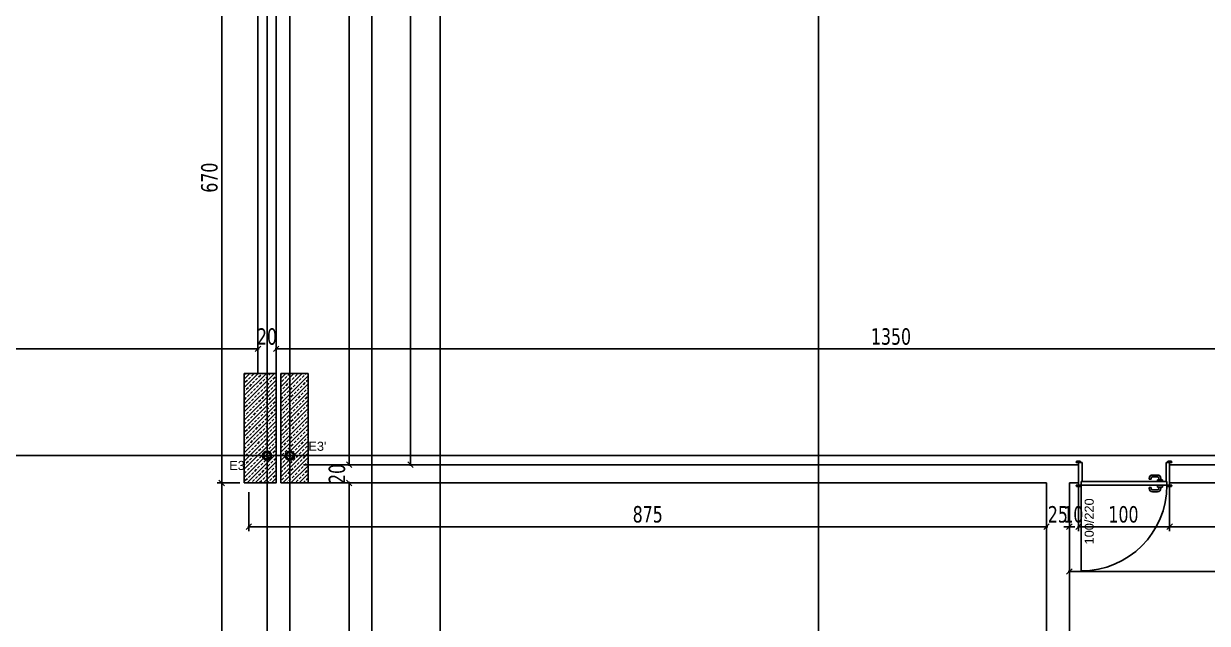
# Model space of a CAD drawing. Header units: millimetres. Extents: x 43168.9 to 43194.6, y -25545.1 to -25543.4.
# Drawn here: x 43169.3155 to 43169.5751, y -25544.3807 to -25544.2491 of the extents above; entities that cross this region are included whole.
import ezdxf
from ezdxf.enums import TextEntityAlignment as Align

# ---------------------------------------------------------------- set-up
doc = ezdxf.new("R2010")
doc.units = ezdxf.units.MM
doc.header["$LTSCALE"] = 200
doc.linetypes.add('DASHDOT', pattern=[1, 0.5, -0.25, 0, -0.25])
doc.linetypes.add('DASHDOT2', pattern=[0.5, 0.25, -0.125, 0, -0.125])
for name, color, linetype in [('aks_sgh', 5, 'DASHDOT2'), ('dograma_sgh', 43, 'Continuous'), ('duv_sgh', 4, 'Continuous'), ('kesitcizgisi_sgh', 22, 'Continuous'), ('kolon-b.a_sgh', 6, 'Continuous'), ('olcuic_sgh', 183, 'Continuous'), ('poz_sgh', 12, 'Continuous'), ('tarama-betonarme_sgh', 223, 'Continuous')]:
    doc.layers.add(name, color=color, linetype=linetype)
doc.styles.add('1-200', font='arial.ttf', dxfattribs={"height": 60})
doc.styles.add('dim', font='VERDANA.TTF', dxfattribs={"width": 0.7})
doc.styles.add('text2', font='arial.ttf')

msp = doc.modelspace()

# ---------------------------------------------------------------- hatches: boundary and pattern name
h = msp.add_hatch(color=256)
edge = h.paths.add_edge_path()
edge.add_arc((43169.36888, -25544.34392), 0.001, 0, 360)
edge = h.paths.add_edge_path(flags=16)
edge.add_arc((43169.36888, -25544.34392), 0.00075, 0, 360)
h = msp.add_hatch(color=256)
edge = h.paths.add_edge_path()
edge.add_arc((43169.36888, -25544.34392), 0.001, 0, 360)
edge = h.paths.add_edge_path(flags=16)
edge.add_arc((43169.36888, -25544.34392), 0.00075, 0, 360)
h = msp.add_hatch(color=256)
edge = h.paths.add_edge_path()
edge.add_arc((43169.37388, -25544.34392), 0.001, 0, 360)
edge = h.paths.add_edge_path(flags=16)
edge.add_arc((43169.37388, -25544.34392), 0.00075, 0, 360)
h = msp.add_hatch(color=256)
edge = h.paths.add_edge_path()
edge.add_arc((43169.37388, -25544.34392), 0.001, 0, 360)
edge = h.paths.add_edge_path(flags=16)
edge.add_arc((43169.37388, -25544.34392), 0.00075, 0, 360)

# ---------------------------------------------------------------- linework, layer by layer
at = {"color": 0, "linetype": 'ByBlock', "lineweight": -2}
for p, q in [((43169.36628, -25544.32109), (43169.36748, -25544.31989)), ((43169.36628, -25544.32109), (43169.36748, -25544.31989)), ((43169.37148, -25544.31989), (43169.37028, -25544.32109)), ((43169.37148, -25544.31989), (43169.37028, -25544.32109)), ((43169.36908, -25544.34372), (43169.36868, -25544.34372)), ((43169.36868, -25544.34372), (43169.36868, -25544.34412)), ((43169.36908, -25544.34372), (43169.36868, -25544.34372)), ((43169.36868, -25544.34372), (43169.36868, -25544.34412)), ((43169.36868, -25544.34412), (43169.36908, -25544.34412)), ((43169.36868, -25544.34412), (43169.36908, -25544.34412)), ((43169.36895, -25544.34385), (43169.36881, -25544.34399)), ((43169.36895, -25544.34399), (43169.36881, -25544.34385)), ((43169.36895, -25544.34385), (43169.36881, -25544.34399)), ((43169.36895, -25544.34399), (43169.36881, -25544.34385)), ((43169.36908, -25544.34412), (43169.36908, -25544.34372)), ((43169.36908, -25544.34412), (43169.36908, -25544.34372)), ((43169.37408, -25544.34372), (43169.37368, -25544.34372)), ((43169.37368, -25544.34372), (43169.37368, -25544.34412)), ((43169.37408, -25544.34372), (43169.37368, -25544.34372)), ((43169.37368, -25544.34372), (43169.37368, -25544.34412)), ((43169.37368, -25544.34412), (43169.37408, -25544.34412)), ((43169.37368, -25544.34412), (43169.37408, -25544.34412)), ((43169.37395, -25544.34385), (43169.37381, -25544.34399)), ((43169.37395, -25544.34399), (43169.37381, -25544.34385)), ((43169.37395, -25544.34385), (43169.37381, -25544.34399)), ((43169.37395, -25544.34399), (43169.37381, -25544.34385)), ((43169.37408, -25544.34412), (43169.37408, -25544.34372)), ((43169.37408, -25544.34412), (43169.37408, -25544.34372)), ((43169.3863, -25544.34532), (43169.3875, -25544.34652)), ((43169.3863, -25544.34532), (43169.3875, -25544.34652)), ((43169.39975, -25544.34532), (43169.40095, -25544.34652)), ((43169.35833, -25544.34932), (43169.35953, -25544.35052)), ((43169.35953, -25544.35052), (43169.35833, -25544.34932)), ((43169.3875, -25544.35052), (43169.3863, -25544.34932)), ((43169.3875, -25544.35052), (43169.3863, -25544.34932)), ((43169.36548, -25544.35891), (43169.36428, -25544.36011)), ((43169.53928, -25544.36011), (43169.54048, -25544.35891)), ((43169.53928, -25544.36011), (43169.54048, -25544.35891)), ((43169.54548, -25544.35891), (43169.54428, -25544.36011)), ((43169.54428, -25544.36011), (43169.54548, -25544.35891)), ((43169.54748, -25544.35891), (43169.54628, -25544.36011)), ((43169.54748, -25544.35891), (43169.54628, -25544.36011)), ((43169.56628, -25544.36011), (43169.56748, -25544.35891)), ((43169.56748, -25544.35891), (43169.56628, -25544.36011)), ((43169.54548, -25544.36875), (43169.54428, -25544.36995))]:
    msp.add_line(p, q, dxfattribs=at)
at = {"color": 0, "linetype": 'Continuous', "lineweight": -2}
for centre, radius in [((43169.36888, -25544.34392), 0.001), ((43169.36888, -25544.34392), 0.001), ((43169.37388, -25544.34392), 0.001), ((43169.37388, -25544.34392), 0.001), ((43169.36888, -25544.34392), 0.00075), ((43169.36888, -25544.34392), 0.00075), ((43169.37388, -25544.34392), 0.00075), ((43169.37388, -25544.34392), 0.00075)]:
    msp.add_circle(centre, radius, dxfattribs=at)
at = {"layer": 'aks_sgh'}
for p, q in [((43169.36888, -25543.74092), (43169.36888, -25544.78992)), ((43169.37388, -25543.74092), (43169.37388, -25544.78992)), ((43169.40688, -25543.74092), (43169.40688, -25544.78992)), ((43169.48988, -25543.74092), (43169.48988, -25544.78992)), ((43169.99088, -25544.34392), (43169.01488, -25544.34392))]:
    msp.add_line(p, q, dxfattribs=at)
at = {"layer": 'dograma_sgh'}
for p, q in [((43169.54648, -25544.34512), (43169.54638, -25544.34542)), ((43169.54638, -25544.34542), (43169.54738, -25544.34542)), ((43169.54648, -25544.34512), (43169.54728, -25544.34512)), ((43169.54688, -25544.34542), (43169.54688, -25544.35042)), ((43169.54768, -25544.34542), (43169.54688, -25544.34542)), ((43169.54728, -25544.34512), (43169.54738, -25544.34542)), ((43169.54768, -25544.34962), (43169.54768, -25544.34542)), ((43169.56608, -25544.34962), (43169.56608, -25544.34542)), ((43169.56608, -25544.34542), (43169.56688, -25544.34542)), ((43169.56648, -25544.34512), (43169.56638, -25544.34542)), ((43169.56738, -25544.34542), (43169.56638, -25544.34542)), ((43169.56728, -25544.34512), (43169.56648, -25544.34512)), ((43169.56688, -25544.34542), (43169.56688, -25544.35042)), ((43169.56728, -25544.34512), (43169.56738, -25544.34542)), ((43169.56309, -25544.34818), (43169.56423, -25544.34818)), ((43169.54648, -25544.35072), (43169.54638, -25544.35042)), ((43169.54638, -25544.35042), (43169.54738, -25544.35042)), ((43169.54648, -25544.35072), (43169.54728, -25544.35072)), ((43169.54688, -25544.35042), (43169.54748, -25544.35042)), ((43169.54728, -25544.35072), (43169.54738, -25544.35042)), ((43169.54748, -25544.35042), (43169.54748, -25544.34962)), ((43169.54748, -25544.34962), (43169.56628, -25544.34962)), ((43169.54748, -25544.35012), (43169.54748, -25544.34962)), ((43169.54748, -25544.34962), (43169.54768, -25544.34962)), ((43169.54748, -25544.35042), (43169.54748, -25544.35012)), ((43169.56628, -25544.35042), (43169.54748, -25544.35042)), ((43169.56239, -25544.34912), (43169.56239, -25544.34888)), ((43169.56279, -25544.34912), (43169.56239, -25544.34912)), ((43169.56279, -25544.34888), (43169.56279, -25544.34912)), ((43169.56423, -25544.34858), (43169.56309, -25544.34858)), ((43169.56528, -25544.34922), (43169.56418, -25544.34922)), ((43169.56418, -25544.34922), (43169.56418, -25544.34962)), ((43169.56418, -25544.35082), (43169.56418, -25544.35042)), ((43169.56528, -25544.35082), (43169.56418, -25544.35082)), ((43169.56453, -25544.34922), (43169.56453, -25544.34888)), ((43169.56453, -25544.35082), (43169.56453, -25544.35116)), ((43169.56493, -25544.34888), (43169.56493, -25544.34922)), ((43169.56493, -25544.35116), (43169.56493, -25544.35082)), ((43169.56528, -25544.34962), (43169.56528, -25544.34922)), ((43169.56528, -25544.35042), (43169.56528, -25544.35082)), ((43169.56628, -25544.34962), (43169.56608, -25544.34962)), ((43169.56628, -25544.34962), (43169.56628, -25544.35042)), ((43169.56628, -25544.35012), (43169.56628, -25544.34962)), ((43169.56628, -25544.35042), (43169.56628, -25544.35012)), ((43169.56688, -25544.35042), (43169.56628, -25544.35042)), ((43169.56648, -25544.35072), (43169.56638, -25544.35042)), ((43169.56738, -25544.35042), (43169.56638, -25544.35042)), ((43169.56728, -25544.35072), (43169.56648, -25544.35072)), ((43169.56728, -25544.35072), (43169.56738, -25544.35042)), ((43169.56279, -25544.35092), (43169.56239, -25544.35092)), ((43169.56239, -25544.35092), (43169.56239, -25544.35116)), ((43169.56279, -25544.35116), (43169.56279, -25544.35092)), ((43169.56423, -25544.35146), (43169.56309, -25544.35146)), ((43169.56309, -25544.35186), (43169.56423, -25544.35186))]:
    msp.add_line(p, q, dxfattribs=at)
at = {"layer": 'dograma_sgh', "color": 145}
msp.add_line((43169.54748, -25544.36922), (43169.54748, -25544.35042), dxfattribs=at)
at = {"layer": 'dograma_sgh'}
for centre, radius, start, end in [((43169.56309, -25544.34888), 0.0007, 90, 180), ((43169.56423, -25544.34888), 0.0007, 0, 90), ((43169.56309, -25544.34888), 0.0003, 90, 180), ((43169.56423, -25544.34888), 0.0003, 0, 90), ((43169.56309, -25544.35116), 0.0007, 180, 270), ((43169.56309, -25544.35116), 0.0003, 180, 270), ((43169.56423, -25544.35116), 0.0003, 270, 360), ((43169.56423, -25544.35116), 0.0007, 270, 360)]:
    msp.add_arc(centre, radius, start, end, dxfattribs=at)
at = {"layer": 'dograma_sgh', "color": 145}
msp.add_arc((43169.54748, -25544.35042), 0.0188, 270, 0, dxfattribs=at)
at = {"layer": 'duv_sgh'}
for p, q in [((43169.37088, -25544.32592), (43169.37088, -25544.04712)), ((43169.36688, -25544.32592), (43169.36688, -25544.21592)), ((43169.54688, -25544.34542), (43169.54688, -25544.35042)), ((43169.56688, -25544.34542), (43169.56688, -25544.35042)), ((43169.37688, -25544.34592), (43169.54688, -25544.34592)), ((43169.56688, -25544.34592), (43169.63388, -25544.34592)), ((43169.37688, -25544.34992), (43169.53988, -25544.34992)), ((43169.53988, -25544.34992), (43169.53988, -25544.46492)), ((43169.54488, -25544.34992), (43169.54688, -25544.34992)), ((43169.54488, -25544.34992), (43169.54488, -25544.46492)), ((43169.56688, -25544.34992), (43169.63388, -25544.34992))]:
    msp.add_line(p, q, dxfattribs=at)
at = {"layer": 'kesitcizgisi_sgh', "linetype": 'DASHDOT'}
msp.add_line((43169.39188, -25544.79379), (43169.39188, -25543.79132), dxfattribs=at)
at = {"layer": 'kolon-b.a_sgh'}
for p, q in [((43169.36388, -25544.32592), (43169.37088, -25544.32592)), ((43169.36388, -25544.34992), (43169.36388, -25544.32592)), ((43169.37088, -25544.32592), (43169.37088, -25544.34992)), ((43169.37188, -25544.32592), (43169.37788, -25544.32592)), ((43169.37188, -25544.34992), (43169.37188, -25544.32592)), ((43169.37788, -25544.32592), (43169.37788, -25544.34992)), ((43169.37088, -25544.34992), (43169.36388, -25544.34992)), ((43169.37788, -25544.34992), (43169.37188, -25544.34992))]:
    msp.add_line(p, q, dxfattribs=at)
at = {"layer": 'olcuic_sgh'}
for p, q in [((43169.40035, -25543.84267), (43169.40035, -25544.34617)), ((43169.3869, -25544.04687), (43169.3869, -25544.34617)), ((43169.35893, -25544.21567), (43169.35893, -25544.35017)), ((43169.36688, -25544.32392), (43169.36688, -25544.31949)), ((43169.36688, -25544.32392), (43169.36688, -25544.31949)), ((43169.37088, -25544.32392), (43169.37088, -25544.31949)), ((43169.37088, -25544.32392), (43169.37088, -25544.31949)), ((43169.19563, -25544.32049), (43169.36713, -25544.32049)), ((43169.36688, -25544.32049), (43169.36568, -25544.32049)), ((43169.37063, -25544.32049), (43169.64113, -25544.32049)), ((43169.37088, -25544.32049), (43169.37208, -25544.32049)), ((43169.3869, -25544.34592), (43169.3869, -25544.34472)), ((43169.37888, -25544.34592), (43169.3879, -25544.34592)), ((43169.37888, -25544.34592), (43169.3879, -25544.34592)), ((43169.38835, -25544.34592), (43169.40135, -25544.34592)), ((43169.36288, -25544.34992), (43169.35793, -25544.34992)), ((43169.36288, -25544.34992), (43169.35793, -25544.34992)), ((43169.35893, -25544.34967), (43169.35893, -25544.46517)), ((43169.37888, -25544.34992), (43169.3879, -25544.34992)), ((43169.37888, -25544.34992), (43169.3879, -25544.34992)), ((43169.3869, -25544.34967), (43169.3869, -25544.46517)), ((43169.3869, -25544.34992), (43169.3869, -25544.35112)), ((43169.54688, -25544.34992), (43169.54688, -25544.36051)), ((43169.54688, -25544.34992), (43169.54688, -25544.36051)), ((43169.56688, -25544.34992), (43169.56688, -25544.36051)), ((43169.56688, -25544.34992), (43169.56688, -25544.36051)), ((43169.36488, -25544.35192), (43169.36488, -25544.36051)), ((43169.53988, -25544.35192), (43169.53988, -25544.36051)), ((43169.53988, -25544.35192), (43169.53988, -25544.36051)), ((43169.54488, -25544.35192), (43169.54488, -25544.36051)), ((43169.54488, -25544.35192), (43169.54488, -25544.36051)), ((43169.54488, -25544.35735), (43169.54488, -25544.37035)), ((43169.36463, -25544.35951), (43169.54013, -25544.35951)), ((43169.53988, -25544.35951), (43169.53868, -25544.35951)), ((43169.54488, -25544.35951), (43169.54368, -25544.35951)), ((43169.54488, -25544.35951), (43169.54608, -25544.35951)), ((43169.54663, -25544.35951), (43169.56713, -25544.35951)), ((43169.54688, -25544.35951), (43169.54808, -25544.35951)), ((43169.56663, -25544.35951), (43169.64713, -25544.35951)), ((43169.54463, -25544.36935), (43169.81613, -25544.36935))]:
    msp.add_line(p, q, dxfattribs=at)
at = {"layer": 'tarama-betonarme_sgh'}
for p, q in [((43169.36388, -25544.32717), (43169.36513, -25544.32592)), ((43169.36388, -25544.32896), (43169.36692, -25544.32592)), ((43169.36388, -25544.33076), (43169.36872, -25544.32592)), ((43169.36388, -25544.33256), (43169.37051, -25544.32592)), ((43169.36388, -25544.32626), (43169.36423, -25544.32592)), ((43169.36388, -25544.33435), (43169.37088, -25544.32735)), ((43169.36411, -25544.32784), (43169.36456, -25544.32739)), ((43169.36478, -25544.32716), (43169.36523, -25544.32671)), ((43169.36546, -25544.32649), (43169.3659, -25544.32604)), ((43169.36635, -25544.32739), (43169.3668, -25544.32694)), ((43169.36703, -25544.32671), (43169.36748, -25544.32626)), ((43169.3677, -25544.32604), (43169.36782, -25544.32592)), ((43169.36792, -25544.32761), (43169.36837, -25544.32716)), ((43169.3686, -25544.32694), (43169.36905, -25544.32649)), ((43169.36927, -25544.32626), (43169.36962, -25544.32592)), ((43169.3695, -25544.32784), (43169.36995, -25544.32739)), ((43169.37017, -25544.32716), (43169.37062, -25544.32671)), ((43169.37084, -25544.32649), (43169.37088, -25544.32645)), ((43169.37188, -25544.32701), (43169.37297, -25544.32592)), ((43169.37188, -25544.3288), (43169.37476, -25544.32592)), ((43169.37188, -25544.3306), (43169.37656, -25544.32592)), ((43169.37188, -25544.32611), (43169.37207, -25544.32592)), ((43169.37188, -25544.3324), (43169.37788, -25544.3264)), ((43169.3721, -25544.32768), (43169.37255, -25544.32724)), ((43169.37277, -25544.32701), (43169.37322, -25544.32656)), ((43169.37345, -25544.32634), (43169.37387, -25544.32592)), ((43169.37367, -25544.32791), (43169.37412, -25544.32746)), ((43169.37435, -25544.32724), (43169.37479, -25544.32679)), ((43169.37502, -25544.32656), (43169.37547, -25544.32611)), ((43169.37592, -25544.32746), (43169.37637, -25544.32701)), ((43169.37659, -25544.32679), (43169.37704, -25544.32634)), ((43169.37726, -25544.32611), (43169.37746, -25544.32592)), ((43169.37749, -25544.32768), (43169.37788, -25544.32729)), ((43169.36388, -25544.32807), (43169.36388, -25544.32806)), ((43169.36388, -25544.33615), (43169.37088, -25544.32915)), ((43169.36388, -25544.32986), (43169.36411, -25544.32963)), ((43169.36433, -25544.32941), (43169.36478, -25544.32896)), ((43169.36501, -25544.32873), (43169.36546, -25544.32828)), ((43169.36523, -25544.33031), (43169.36568, -25544.32986)), ((43169.36568, -25544.32806), (43169.36613, -25544.32761)), ((43169.3659, -25544.32963), (43169.36635, -25544.32918)), ((43169.36658, -25544.32896), (43169.36703, -25544.32851)), ((43169.3668, -25544.33053), (43169.36725, -25544.33008)), ((43169.36725, -25544.32828), (43169.3677, -25544.32784)), ((43169.36748, -25544.32986), (43169.36792, -25544.32941)), ((43169.36815, -25544.32918), (43169.3686, -25544.32873)), ((43169.36882, -25544.32851), (43169.36927, -25544.32806)), ((43169.36905, -25544.33008), (43169.3695, -25544.32963)), ((43169.36972, -25544.32941), (43169.37017, -25544.32896)), ((43169.37039, -25544.32873), (43169.37084, -25544.32828)), ((43169.37062, -25544.33031), (43169.37088, -25544.33005)), ((43169.37188, -25544.33419), (43169.37788, -25544.32819)), ((43169.37188, -25544.3297), (43169.3721, -25544.32948)), ((43169.37188, -25544.33599), (43169.37788, -25544.32999)), ((43169.37233, -25544.32926), (43169.37277, -25544.32881)), ((43169.373, -25544.32858), (43169.37345, -25544.32813)), ((43169.37322, -25544.33015), (43169.37367, -25544.3297)), ((43169.3739, -25544.32948), (43169.37435, -25544.32903)), ((43169.37457, -25544.32881), (43169.37502, -25544.32836)), ((43169.37479, -25544.33038), (43169.37524, -25544.32993)), ((43169.37524, -25544.32813), (43169.37569, -25544.32768)), ((43169.37547, -25544.3297), (43169.37592, -25544.32926)), ((43169.37614, -25544.32903), (43169.37659, -25544.32858)), ((43169.37682, -25544.32836), (43169.37726, -25544.32791)), ((43169.37704, -25544.32993), (43169.37749, -25544.32948)), ((43169.37771, -25544.32926), (43169.37788, -25544.32909)), ((43169.36388, -25544.33794), (43169.37088, -25544.33094)), ((43169.36388, -25544.33165), (43169.36433, -25544.3312)), ((43169.36456, -25544.33098), (43169.36501, -25544.33053)), ((43169.36478, -25544.33255), (43169.36523, -25544.3321)), ((43169.36546, -25544.33188), (43169.3659, -25544.33143)), ((43169.36613, -25544.3312), (43169.36658, -25544.33075)), ((43169.36635, -25544.33278), (43169.3668, -25544.33233)), ((43169.36703, -25544.3321), (43169.36748, -25544.33165)), ((43169.3677, -25544.33143), (43169.36815, -25544.33098)), ((43169.36792, -25544.333), (43169.36837, -25544.33255)), ((43169.36837, -25544.33075), (43169.36882, -25544.33031)), ((43169.3686, -25544.33233), (43169.36905, -25544.33188)), ((43169.36927, -25544.33165), (43169.36972, -25544.3312)), ((43169.36995, -25544.33098), (43169.37039, -25544.33053)), ((43169.37017, -25544.33255), (43169.37062, -25544.3321)), ((43169.37084, -25544.33188), (43169.37088, -25544.33184)), ((43169.37188, -25544.3315), (43169.37233, -25544.33105)), ((43169.37188, -25544.33778), (43169.37788, -25544.33178)), ((43169.3721, -25544.33307), (43169.37255, -25544.33262)), ((43169.37255, -25544.33083), (43169.373, -25544.33038)), ((43169.37277, -25544.3324), (43169.37322, -25544.33195)), ((43169.37345, -25544.33173), (43169.3739, -25544.33128)), ((43169.37412, -25544.33105), (43169.37457, -25544.3306)), ((43169.37435, -25544.33262), (43169.37479, -25544.33217)), ((43169.37502, -25544.33195), (43169.37547, -25544.3315)), ((43169.37569, -25544.33128), (43169.37614, -25544.33083)), ((43169.37592, -25544.33285), (43169.37637, -25544.3324)), ((43169.37637, -25544.3306), (43169.37682, -25544.33015)), ((43169.37659, -25544.33217), (43169.37704, -25544.33173)), ((43169.37726, -25544.3315), (43169.37771, -25544.33105)), ((43169.37749, -25544.33307), (43169.37788, -25544.33268)), ((43169.36388, -25544.33974), (43169.37088, -25544.33274)), ((43169.36388, -25544.33345), (43169.36388, -25544.33345)), ((43169.36388, -25544.34154), (43169.37088, -25544.33454)), ((43169.36388, -25544.33525), (43169.36411, -25544.33502)), ((43169.36411, -25544.33322), (43169.36456, -25544.33278)), ((43169.36433, -25544.3348), (43169.36478, -25544.33435)), ((43169.36501, -25544.33412), (43169.36546, -25544.33367)), ((43169.36523, -25544.33569), (43169.36568, -25544.33524)), ((43169.36568, -25544.33345), (43169.36613, -25544.333)), ((43169.3659, -25544.33502), (43169.36635, -25544.33457)), ((43169.36658, -25544.33435), (43169.36703, -25544.3339)), ((43169.36725, -25544.33367), (43169.3677, -25544.33322)), ((43169.36748, -25544.33524), (43169.36792, -25544.3348)), ((43169.36815, -25544.33457), (43169.3686, -25544.33412)), ((43169.36882, -25544.3339), (43169.36927, -25544.33345)), ((43169.36905, -25544.33547), (43169.3695, -25544.33502)), ((43169.3695, -25544.33322), (43169.36995, -25544.33278)), ((43169.36972, -25544.3348), (43169.37017, -25544.33435)), ((43169.37039, -25544.33412), (43169.37084, -25544.33367)), ((43169.37188, -25544.33958), (43169.37788, -25544.33358)), ((43169.37188, -25544.33509), (43169.3721, -25544.33487)), ((43169.37233, -25544.33464), (43169.37277, -25544.3342)), ((43169.373, -25544.33397), (43169.37345, -25544.33352)), ((43169.37322, -25544.33554), (43169.37367, -25544.33509)), ((43169.37367, -25544.3333), (43169.37412, -25544.33285)), ((43169.3739, -25544.33487), (43169.37435, -25544.33442)), ((43169.37457, -25544.3342), (43169.37502, -25544.33375)), ((43169.37479, -25544.33577), (43169.37524, -25544.33532)), ((43169.37524, -25544.33352), (43169.37569, -25544.33307)), ((43169.37547, -25544.33509), (43169.37592, -25544.33464)), ((43169.37614, -25544.33442), (43169.37659, -25544.33397)), ((43169.37682, -25544.33375), (43169.37726, -25544.3333)), ((43169.37704, -25544.33532), (43169.37749, -25544.33487)), ((43169.37771, -25544.33464), (43169.37788, -25544.33448)), ((43169.36388, -25544.34333), (43169.37088, -25544.33633)), ((43169.36388, -25544.33704), (43169.36433, -25544.33659)), ((43169.36456, -25544.33637), (43169.36501, -25544.33592)), ((43169.36478, -25544.33794), (43169.36523, -25544.33749)), ((43169.36546, -25544.33727), (43169.3659, -25544.33682)), ((43169.36613, -25544.33659), (43169.36658, -25544.33614)), ((43169.36635, -25544.33816), (43169.3668, -25544.33771)), ((43169.3668, -25544.33592), (43169.36725, -25544.33547)), ((43169.36703, -25544.33749), (43169.36748, -25544.33704)), ((43169.3677, -25544.33682), (43169.36815, -25544.33637)), ((43169.36837, -25544.33614), (43169.36882, -25544.33569)), ((43169.3686, -25544.33771), (43169.36905, -25544.33727)), ((43169.36927, -25544.33704), (43169.36972, -25544.33659)), ((43169.36995, -25544.33637), (43169.37039, -25544.33592)), ((43169.37017, -25544.33794), (43169.37062, -25544.33749)), ((43169.37062, -25544.33569), (43169.37088, -25544.33543)), ((43169.37084, -25544.33727), (43169.37088, -25544.33723)), ((43169.37188, -25544.34138), (43169.37788, -25544.33538)), ((43169.37188, -25544.33689), (43169.37233, -25544.33644)), ((43169.37188, -25544.34317), (43169.37788, -25544.33717)), ((43169.37255, -25544.33622), (43169.373, -25544.33577)), ((43169.37277, -25544.33779), (43169.37322, -25544.33734)), ((43169.37345, -25544.33711), (43169.3739, -25544.33666)), ((43169.37412, -25544.33644), (43169.37457, -25544.33599)), ((43169.37435, -25544.33801), (43169.37479, -25544.33756)), ((43169.37502, -25544.33734), (43169.37547, -25544.33689)), ((43169.37569, -25544.33666), (43169.37614, -25544.33622)), ((43169.37592, -25544.33824), (43169.37637, -25544.33779)), ((43169.37637, -25544.33599), (43169.37682, -25544.33554)), ((43169.37659, -25544.33756), (43169.37704, -25544.33711)), ((43169.37726, -25544.33689), (43169.37771, -25544.33644)), ((43169.36388, -25544.34513), (43169.37088, -25544.33813)), ((43169.36388, -25544.33884), (43169.36388, -25544.33884)), ((43169.36388, -25544.34692), (43169.37088, -25544.33992)), ((43169.36388, -25544.34064), (43169.36411, -25544.34041)), ((43169.36411, -25544.33861), (43169.36456, -25544.33816)), ((43169.36433, -25544.34018), (43169.36478, -25544.33973)), ((43169.36501, -25544.33951), (43169.36546, -25544.33906)), ((43169.36568, -25544.33884), (43169.36613, -25544.33839)), ((43169.3659, -25544.34041), (43169.36635, -25544.33996)), ((43169.36658, -25544.33973), (43169.36703, -25544.33929)), ((43169.36725, -25544.33906), (43169.3677, -25544.33861)), ((43169.36748, -25544.34063), (43169.36792, -25544.34018)), ((43169.36792, -25544.33839), (43169.36837, -25544.33794)), ((43169.36815, -25544.33996), (43169.3686, -25544.33951)), ((43169.36882, -25544.33929), (43169.36927, -25544.33884)), ((43169.36905, -25544.34086), (43169.3695, -25544.34041)), ((43169.3695, -25544.33861), (43169.36995, -25544.33816)), ((43169.36972, -25544.34018), (43169.37017, -25544.33973)), ((43169.37039, -25544.33951), (43169.37084, -25544.33906)), ((43169.37188, -25544.34497), (43169.37788, -25544.33897)), ((43169.37188, -25544.34048), (43169.3721, -25544.34026)), ((43169.3721, -25544.33846), (43169.37255, -25544.33801)), ((43169.37233, -25544.34003), (43169.37277, -25544.33958)), ((43169.373, -25544.33936), (43169.37345, -25544.33891)), ((43169.37322, -25544.34093), (43169.37367, -25544.34048)), ((43169.37367, -25544.33869), (43169.37412, -25544.33824)), ((43169.3739, -25544.34026), (43169.37435, -25544.33981)), ((43169.37457, -25544.33958), (43169.37502, -25544.33913)), ((43169.37524, -25544.33891), (43169.37569, -25544.33846)), ((43169.37547, -25544.34048), (43169.37592, -25544.34003)), ((43169.37614, -25544.33981), (43169.37659, -25544.33936)), ((43169.37682, -25544.33913), (43169.37726, -25544.33869)), ((43169.37704, -25544.34071), (43169.37749, -25544.34026)), ((43169.37749, -25544.33846), (43169.37788, -25544.33807)), ((43169.37771, -25544.34003), (43169.37788, -25544.33987)), ((43169.36388, -25544.34872), (43169.37088, -25544.34172)), ((43169.36388, -25544.34243), (43169.36433, -25544.34198)), ((43169.36456, -25544.34176), (43169.36501, -25544.34131)), ((43169.36478, -25544.34333), (43169.36523, -25544.34288)), ((43169.36523, -25544.34108), (43169.36568, -25544.34063)), ((43169.36546, -25544.34265), (43169.3659, -25544.3422)), ((43169.36613, -25544.34198), (43169.36658, -25544.34153)), ((43169.36635, -25544.34355), (43169.3668, -25544.3431)), ((43169.3668, -25544.34131), (43169.36725, -25544.34086)), ((43169.36703, -25544.34288), (43169.36748, -25544.34243)), ((43169.3677, -25544.3422), (43169.36815, -25544.34176)), ((43169.36837, -25544.34153), (43169.36882, -25544.34108)), ((43169.3686, -25544.3431), (43169.36905, -25544.34265)), ((43169.36927, -25544.34243), (43169.36972, -25544.34198)), ((43169.36995, -25544.34176), (43169.37039, -25544.34131)), ((43169.37017, -25544.34333), (43169.37062, -25544.34288)), ((43169.37062, -25544.34108), (43169.37088, -25544.34082)), ((43169.37084, -25544.34265), (43169.37088, -25544.34262)), ((43169.37188, -25544.34676), (43169.37788, -25544.34076)), ((43169.37188, -25544.34227), (43169.37233, -25544.34183)), ((43169.37188, -25544.34856), (43169.37788, -25544.34256)), ((43169.37255, -25544.3416), (43169.373, -25544.34115)), ((43169.37277, -25544.34318), (43169.37322, -25544.34273)), ((43169.37345, -25544.3425), (43169.3739, -25544.34205)), ((43169.37412, -25544.34183), (43169.37457, -25544.34138)), ((43169.37435, -25544.3434), (43169.37479, -25544.34295)), ((43169.37479, -25544.34115), (43169.37524, -25544.34071)), ((43169.37502, -25544.34273), (43169.37547, -25544.34228)), ((43169.37569, -25544.34205), (43169.37614, -25544.3416)), ((43169.37637, -25544.34138), (43169.37682, -25544.34093)), ((43169.37659, -25544.34295), (43169.37704, -25544.3425)), ((43169.37726, -25544.34228), (43169.37771, -25544.34183)), ((43169.36388, -25544.34423), (43169.36388, -25544.34422)), ((43169.36411, -25544.344), (43169.36456, -25544.34355)), ((43169.36433, -25544.34557), (43169.36478, -25544.34512)), ((43169.36448, -25544.34992), (43169.37088, -25544.34352)), ((43169.36501, -25544.3449), (43169.36546, -25544.34445)), ((43169.36568, -25544.34422), (43169.36613, -25544.34378)), ((43169.3659, -25544.3458), (43169.36635, -25544.34535)), ((43169.36627, -25544.34992), (43169.37088, -25544.34531)), ((43169.36658, -25544.34512), (43169.36703, -25544.34467)), ((43169.36725, -25544.34445), (43169.3677, -25544.344)), ((43169.36748, -25544.34602), (43169.36792, -25544.34557)), ((43169.36792, -25544.34378), (43169.36837, -25544.34333)), ((43169.36815, -25544.34535), (43169.3686, -25544.3449)), ((43169.36882, -25544.34467), (43169.36927, -25544.34422)), ((43169.3695, -25544.344), (43169.36995, -25544.34355)), ((43169.36972, -25544.34557), (43169.37017, -25544.34512)), ((43169.37039, -25544.3449), (43169.37084, -25544.34445)), ((43169.37188, -25544.34587), (43169.3721, -25544.34564)), ((43169.3721, -25544.34385), (43169.37255, -25544.3434)), ((43169.37232, -25544.34992), (43169.37788, -25544.34436)), ((43169.37233, -25544.34542), (43169.37277, -25544.34497)), ((43169.373, -25544.34475), (43169.37345, -25544.3443)), ((43169.37367, -25544.34407), (43169.37412, -25544.34362)), ((43169.3739, -25544.34564), (43169.37435, -25544.3452)), ((43169.37457, -25544.34497), (43169.37502, -25544.34452)), ((43169.37524, -25544.3443), (43169.37569, -25544.34385)), ((43169.37547, -25544.34587), (43169.37592, -25544.34542)), ((43169.37592, -25544.34362), (43169.37637, -25544.34318)), ((43169.37614, -25544.3452), (43169.37659, -25544.34475)), ((43169.37682, -25544.34452), (43169.37726, -25544.34407)), ((43169.37704, -25544.34609), (43169.37749, -25544.34564)), ((43169.37749, -25544.34385), (43169.37788, -25544.34346)), ((43169.37771, -25544.34542), (43169.37788, -25544.34525)), ((43169.36388, -25544.34603), (43169.36411, -25544.3458)), ((43169.36388, -25544.34782), (43169.36433, -25544.34737)), ((43169.36456, -25544.34714), (43169.36501, -25544.34669)), ((43169.36478, -25544.34872), (43169.36523, -25544.34827)), ((43169.36523, -25544.34647), (43169.36568, -25544.34602)), ((43169.36546, -25544.34804), (43169.3659, -25544.34759)), ((43169.36613, -25544.34737), (43169.36658, -25544.34692)), ((43169.3668, -25544.34669), (43169.36725, -25544.34625)), ((43169.36703, -25544.34827), (43169.36748, -25544.34782)), ((43169.3677, -25544.34759), (43169.36815, -25544.34714)), ((43169.36807, -25544.34992), (43169.37088, -25544.34711)), ((43169.36837, -25544.34692), (43169.36882, -25544.34647)), ((43169.3686, -25544.34849), (43169.36905, -25544.34804)), ((43169.36905, -25544.34625), (43169.3695, -25544.3458)), ((43169.36927, -25544.34782), (43169.36972, -25544.34737)), ((43169.36995, -25544.34714), (43169.37039, -25544.34669)), ((43169.37017, -25544.34872), (43169.37062, -25544.34827)), ((43169.37062, -25544.34647), (43169.37088, -25544.34621)), ((43169.37084, -25544.34804), (43169.37088, -25544.34801)), ((43169.37188, -25544.34766), (43169.37233, -25544.34722)), ((43169.37255, -25544.34699), (43169.373, -25544.34654)), ((43169.37277, -25544.34856), (43169.37322, -25544.34811)), ((43169.37322, -25544.34632), (43169.37367, -25544.34587)), ((43169.37345, -25544.34789), (43169.3739, -25544.34744)), ((43169.37411, -25544.34992), (43169.37788, -25544.34615)), ((43169.37412, -25544.34722), (43169.37457, -25544.34677)), ((43169.37479, -25544.34654), (43169.37524, -25544.34609)), ((43169.37502, -25544.34811), (43169.37547, -25544.34767)), ((43169.37569, -25544.34744), (43169.37614, -25544.34699)), ((43169.37591, -25544.34992), (43169.37788, -25544.34795)), ((43169.37637, -25544.34677), (43169.37682, -25544.34632)), ((43169.37659, -25544.34834), (43169.37704, -25544.34789)), ((43169.37726, -25544.34767), (43169.37771, -25544.34722)), ((43169.36388, -25544.34962), (43169.36388, -25544.34961)), ((43169.36411, -25544.34939), (43169.36456, -25544.34894)), ((43169.36537, -25544.34992), (43169.36546, -25544.34984)), ((43169.36568, -25544.34961), (43169.36613, -25544.34916)), ((43169.36635, -25544.34894), (43169.3668, -25544.34849)), ((43169.36725, -25544.34984), (43169.3677, -25544.34939)), ((43169.36792, -25544.34916), (43169.36837, -25544.34872)), ((43169.36897, -25544.34992), (43169.36927, -25544.34961)), ((43169.3695, -25544.34939), (43169.36995, -25544.34894)), ((43169.36986, -25544.34992), (43169.37088, -25544.3489)), ((43169.37076, -25544.34992), (43169.37084, -25544.34984)), ((43169.3721, -25544.34924), (43169.37255, -25544.34879)), ((43169.37321, -25544.34992), (43169.37345, -25544.34969)), ((43169.37367, -25544.34946), (43169.37412, -25544.34901)), ((43169.37435, -25544.34879), (43169.37479, -25544.34834)), ((43169.37501, -25544.34992), (43169.37502, -25544.34991)), ((43169.37524, -25544.34969), (43169.37569, -25544.34924)), ((43169.37592, -25544.34901), (43169.37637, -25544.34856)), ((43169.37682, -25544.34991), (43169.37726, -25544.34946)), ((43169.37749, -25544.34924), (43169.37788, -25544.34885)), ((43169.3777, -25544.34992), (43169.37788, -25544.34974))]:
    msp.add_line(p, q, dxfattribs=at)

# ---------------------------------------------------------------- texts
at = {"layer": 'aks_sgh', "style": '1-200'}
for s, p in [("E3'", (43169.37795, -25544.34287)), ("E3'", (43169.37795, -25544.34287)), ('E3', (43169.36058, -25544.34708)), ('E3', (43169.36058, -25544.34708))]:
    msp.add_text(s, height=0.002, rotation=0, dxfattribs=at).set_placement(p)
at = {"layer": 'olcuic_sgh', "color": 2, "style": 'dim', "width": 0.7}
for s, p in [('670', (43169.35801, -25544.28623)), ('20', (43169.38599, -25544.35014))]:
    msp.add_text(s, height=0.0036, rotation=90, dxfattribs=at).set_placement(p)
for s, p in [('20', (43169.36665, -25544.31958)), ('1350', (43169.50135, -25544.31958)), ('875', (43169.44909, -25544.35859)), ('25', (43169.54016, -25544.3586)), ('10', (43169.54355, -25544.3586)), ('100', (43169.55345, -25544.3586))]:
    msp.add_text(s, height=0.0036, dxfattribs=at).set_placement(p)
at = {"layer": 'poz_sgh', "style": 'text2'}
msp.add_text('100/220', height=0.002, rotation=90, dxfattribs=at).set_placement((43169.55023, -25544.35835), align=Align.CENTER)

doc.saveas('drawing.dxf')
